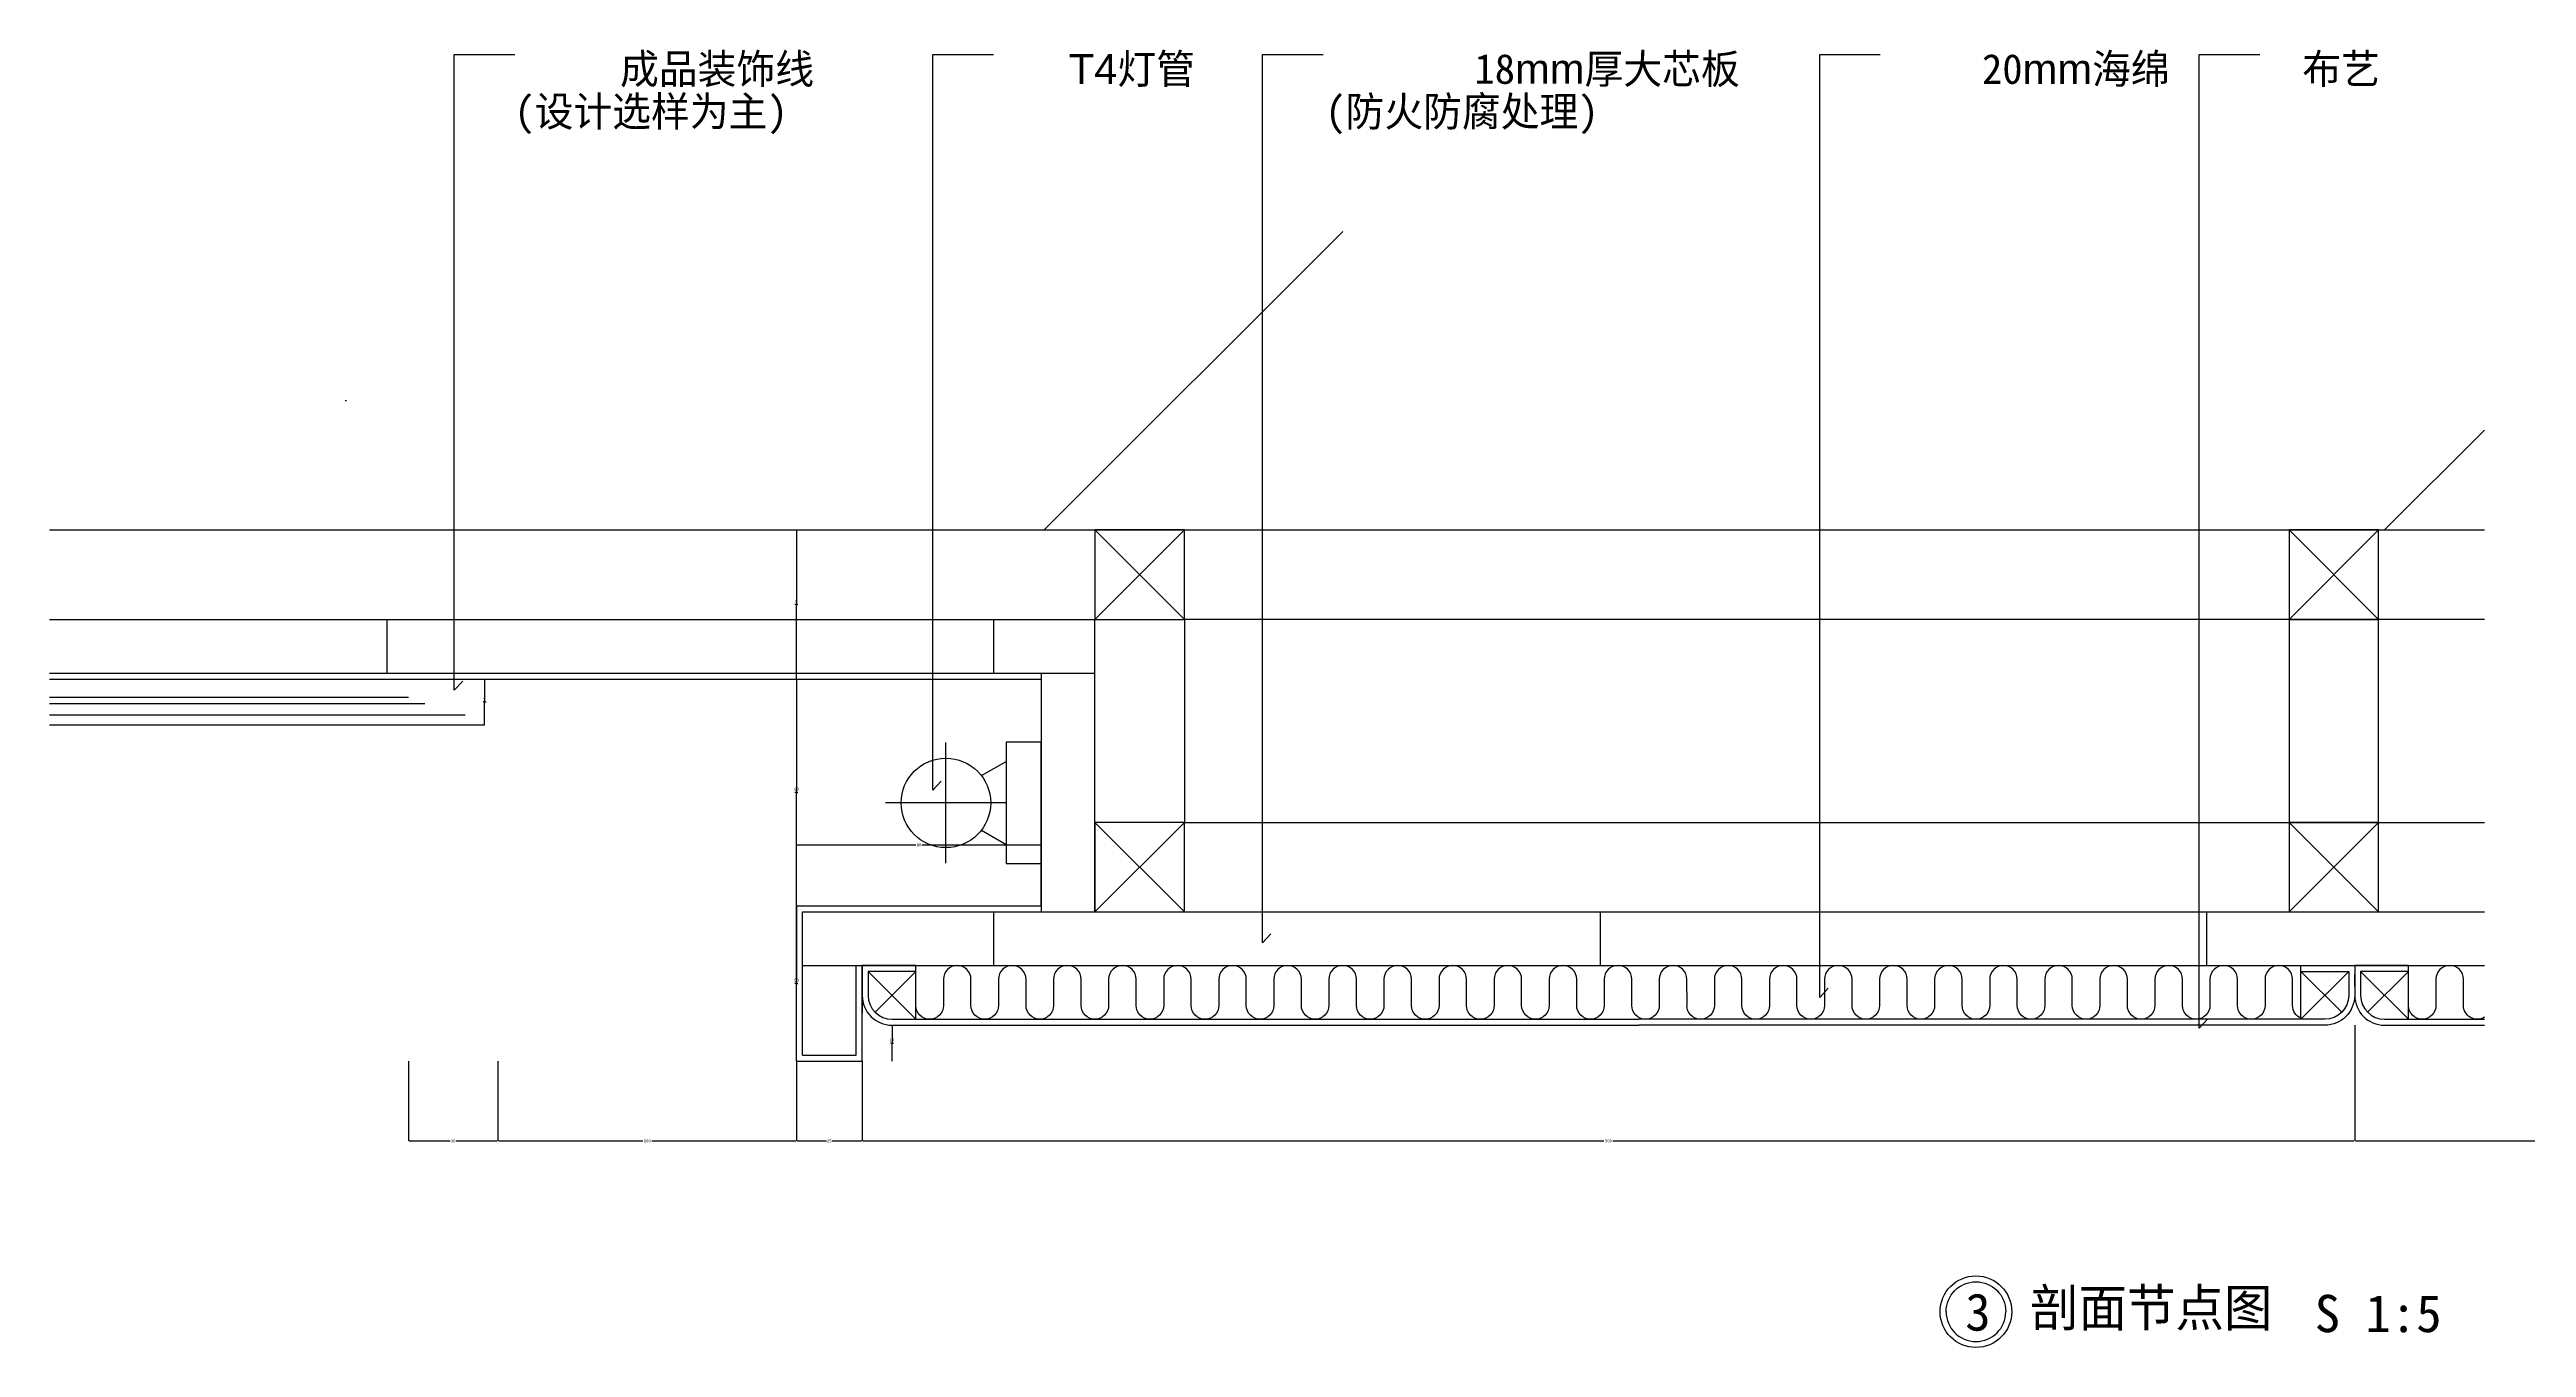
# Model space of a CAD drawing. Header units: metres. Extents: x -221600 to -220189, y -33853 to -33415.
# Drawn here: x -221600 to -220770, y -33853 to -33418 of the extents above; entities that cross this region are included whole.
import ezdxf

# ---------------------------------------------------------------- set-up
doc = ezdxf.new("R2010")
doc.units = ezdxf.units.M
for name, color, linetype in [('10填充', 8, 'Continuous'), ('1虚线', 8, 'Continuous'), ('20', 1, 'Continuous'), ('21', 8, 'Continuous'), ('4', 3, 'Continuous'), ('5', 3, 'Continuous'), ('7标住', 1, 'Continuous'), ('8', 7, 'Continuous'), ('8文字', 7, 'Continuous'), ('WALL', 7, 'Continuous')]:
    doc.layers.add(name, color=color, linetype=linetype)
doc.dimstyles.get("Standard").update_dxf_attribs({"dimtxt": 2.5, "dimasz": 2.5, "dimexe": 1.25, "dimexo": 0.625, "dimtad": 1, "dimcen": 2.5, "dimazin": 3, "dimtfac": 1, "dimtmove": 0, "dimatfit": 3})

# ---------------------------------------------------------------- blocks, each defined once
blk = doc.blocks.new('30')
at = {"layer": '21'}
for p, q in [((-221380, -33186.34), (-221350, -33156.34)), ((-221350, -33186.34), (-221380, -33156.34))]:
    blk.add_line(p, q, dxfattribs=at)
blk.add_lwpolyline([(-221380, -33186.34), (-221350, -33186.34), (-221350, -33156.34), (-221380, -33156.34)], close=True, dxfattribs=at)
blk = doc.blocks.new('gd1')
at = {"layer": '10填充'}
for p, q in [((-221325.78, -33979.31), (-221325.78, -33938.87)), ((-221346, -33959.09), (-221305.56, -33959.09)), ((-221334.93, -33970.98), (-221339.7, -33979.31)), ((-221316.63, -33970.98), (-221311.86, -33979.31))]:
    blk.add_line(p, q, dxfattribs=at)
blk.add_lwpolyline([(-221346.11, -33991.04), (-221305.45, -33991.04), (-221305.45, -33979.31), (-221346.11, -33979.31)], close=True, dxfattribs=at)
blk.add_circle((-221325.78, -33959.09), 15, dxfattribs=at)
blk = doc.blocks.new('HY-4')
at = {"layer": '20'}
for points in [[(-5, 0, -1), (5, 0, -1)], [(-5, 0, 1), (5, 0, 1)]]:
    blk.add_lwpolyline(points, format="xyb", dxfattribs=at)
blk.add_circle((0, 0), 6, dxfattribs=at)
blk.add_circle((0, 0), 6, dxfattribs=at)
blk = doc.blocks.new('_CLOSEDFILLED')
at = {"color": 0, "linetype": 'BYBLOCK'}
blk.add_solid([(-1, 0.2), (0, 0), (-1, -0.2)], dxfattribs=at)
blk = doc.blocks.new('*D1')
for p, q in [((-221454.27, -33629.39), (-221454.27, -33637.02)), ((-221454.52, -33637.02), (-221454.77, -33637.02)), ((-221454.27, -33644.65), (-221454.27, -33637.02)), ((-221454.27, -33637.02), (-221454.27, -33637.02)), ((-221454.02, -33637.02), (-221453.77, -33637.02))]:
    blk.add_line(p, q)
at = {"layer": 'Defpoints'}
for p in [(-221454.27, -33629.39), (-221454.27, -33637.02), (-221454.27, -33644.65)]:
    blk.add_point(p, dxfattribs=at)
at = {"layer": '7标住', "xscale": 0.25, "yscale": 0.25}
blk.add_blockref('_CLOSEDFILLED', (-221454.27, -33637.02), dxfattribs=at)
at = {"layer": '7标住', "xscale": 0.25, "yscale": 0.25, "rotation": 180}
blk.add_blockref('_CLOSEDFILLED', (-221454.27, -33637.02), dxfattribs=at)
at = {"layer": '7标住', "insert": (-221454.27, -33635.895), "char_height": 1, "attachment_point": 5}
blk.add_mtext('0', dxfattribs=at)
blk = doc.blocks.new('*D3')
for p, q in [((-221479.77, -33757.39), (-221479.77, -33784.12)), ((-221449.77, -33757.39), (-221449.77, -33784.12)), ((-221479.52, -33784.12), (-221465.77, -33784.12)), ((-221463.77, -33784.12), (-221450.02, -33784.12))]:
    blk.add_line(p, q)
at = {"layer": 'Defpoints'}
for p in [(-221479.77, -33757.39), (-221449.77, -33757.39), (-221479.77, -33784.12)]:
    blk.add_point(p, dxfattribs=at)
at = {"layer": '7标住', "xscale": 0.25, "yscale": 0.25, "rotation": 180}
blk.add_blockref('_CLOSEDFILLED', (-221479.77, -33784.12), dxfattribs=at)
at = {"layer": '7标住', "xscale": 0.25, "yscale": 0.25}
blk.add_blockref('_CLOSEDFILLED', (-221449.77, -33784.12), dxfattribs=at)
at = {"layer": '7标住', "insert": (-221464.77, -33784.12), "char_height": 1, "attachment_point": 5}
blk.add_mtext('30', dxfattribs=at)
blk = doc.blocks.new('*D4')
for p, q in [((-221449.77, -33757.39), (-221449.77, -33784.12)), ((-221349.77, -33757.39), (-221349.77, -33784.12)), ((-221449.52, -33784.12), (-221401.27, -33784.12)), ((-221398.27, -33784.12), (-221350.02, -33784.12))]:
    blk.add_line(p, q)
at = {"layer": 'Defpoints'}
for p in [(-221449.77, -33757.39), (-221349.77, -33757.39), (-221449.77, -33784.12)]:
    blk.add_point(p, dxfattribs=at)
at = {"layer": '7标住', "xscale": 0.25, "yscale": 0.25, "rotation": 180}
blk.add_blockref('_CLOSEDFILLED', (-221449.77, -33784.12), dxfattribs=at)
at = {"layer": '7标住', "xscale": 0.25, "yscale": 0.25}
blk.add_blockref('_CLOSEDFILLED', (-221349.77, -33784.12), dxfattribs=at)
at = {"layer": '7标住', "insert": (-221399.77, -33784.12), "char_height": 1, "attachment_point": 5}
blk.add_mtext('100', dxfattribs=at)
blk = doc.blocks.new('*D5')
for p, q in [((-221349.77, -33757.39), (-221349.77, -33784.12)), ((-221327.77, -33757.39), (-221327.77, -33784.12)), ((-221349.52, -33784.12), (-221339.77, -33784.12)), ((-221337.77, -33784.12), (-221328.02, -33784.12))]:
    blk.add_line(p, q)
at = {"layer": 'Defpoints'}
for p in [(-221349.77, -33757.39), (-221327.77, -33757.39), (-221349.77, -33784.12)]:
    blk.add_point(p, dxfattribs=at)
at = {"layer": '7标住', "xscale": 0.25, "yscale": 0.25, "rotation": 180}
blk.add_blockref('_CLOSEDFILLED', (-221349.77, -33784.12), dxfattribs=at)
at = {"layer": '7标住', "xscale": 0.25, "yscale": 0.25}
blk.add_blockref('_CLOSEDFILLED', (-221327.77, -33784.12), dxfattribs=at)
at = {"layer": '7标住', "insert": (-221338.77, -33784.12), "char_height": 1, "attachment_point": 5}
blk.add_mtext('25', dxfattribs=at)
blk = doc.blocks.new('*D6')
for p, q in [((-220827.77, -33745.39), (-220827.77, -33784.12)), ((-221327.77, -33757.39), (-221327.77, -33784.12)), ((-221327.52, -33784.12), (-221079.27, -33784.12)), ((-221076.27, -33784.12), (-220828.02, -33784.12))]:
    blk.add_line(p, q)
at = {"layer": 'Defpoints'}
for p in [(-220827.77, -33745.39), (-221327.77, -33757.39), (-221327.77, -33784.12)]:
    blk.add_point(p, dxfattribs=at)
at = {"layer": '7标住', "xscale": 0.25, "yscale": 0.25, "rotation": 180}
blk.add_blockref('_CLOSEDFILLED', (-221327.77, -33784.12), dxfattribs=at)
at = {"layer": '7标住', "xscale": 0.25, "yscale": 0.25}
blk.add_blockref('_CLOSEDFILLED', (-220827.77, -33784.12), dxfattribs=at)
at = {"layer": '7标住', "insert": (-221077.77, -33784.12), "char_height": 1, "attachment_point": 5}
blk.add_mtext('500', dxfattribs=at)
blk = doc.blocks.new('*D7')
for p, q in [((-220827.77, -33745.39), (-220827.77, -33784.12)), ((-220458.42, -33757.39), (-220458.42, -33784.12)), ((-220827.52, -33784.12), (-220645.095, -33784.12)), ((-220641.095, -33784.12), (-220458.67, -33784.12))]:
    blk.add_line(p, q)
at = {"layer": 'Defpoints'}
for p in [(-220827.77, -33745.39), (-220458.42, -33757.39), (-220827.77, -33784.12)]:
    blk.add_point(p, dxfattribs=at)
at = {"layer": '7标住', "xscale": 0.25, "yscale": 0.25, "rotation": 180}
blk.add_blockref('_CLOSEDFILLED', (-220827.77, -33784.12), dxfattribs=at)
at = {"layer": '7标住', "xscale": 0.25, "yscale": 0.25}
blk.add_blockref('_CLOSEDFILLED', (-220458.42, -33784.12), dxfattribs=at)
at = {"layer": '7标住', "insert": (-220643.095, -33784.12), "char_height": 1, "attachment_point": 5}
blk.add_mtext('1500', dxfattribs=at)
blk = doc.blocks.new('*D11')
for p, q in [((-221349.77, -33705.39), (-221349.77, -33731.39)), ((-221350.02, -33731.39), (-221350.27, -33731.39)), ((-221349.77, -33757.39), (-221349.77, -33731.39)), ((-221349.77, -33731.39), (-221349.77, -33731.39)), ((-221349.52, -33731.39), (-221349.27, -33731.39))]:
    blk.add_line(p, q)
at = {"layer": 'Defpoints'}
for p in [(-221349.77, -33705.39), (-221349.77, -33731.39), (-221349.77, -33757.39)]:
    blk.add_point(p, dxfattribs=at)
at = {"layer": '7标住', "xscale": 0.25, "yscale": 0.25}
blk.add_blockref('_CLOSEDFILLED', (-221349.77, -33731.39), dxfattribs=at)
at = {"layer": '7标住', "xscale": 0.25, "yscale": 0.25, "rotation": 180}
blk.add_blockref('_CLOSEDFILLED', (-221349.77, -33731.39), dxfattribs=at)
at = {"layer": '7标住', "insert": (-221349.77, -33730.265), "char_height": 1, "attachment_point": 5}
blk.add_mtext('50', dxfattribs=at)
blk = doc.blocks.new('*D12')
for p, q in [((-221349.77, -33629.39), (-221349.77, -33667.39)), ((-221350.02, -33667.39), (-221350.27, -33667.39)), ((-221349.77, -33705.39), (-221349.77, -33667.39)), ((-221349.77, -33667.39), (-221349.77, -33667.39)), ((-221349.52, -33667.39), (-221349.27, -33667.39))]:
    blk.add_line(p, q)
at = {"layer": 'Defpoints'}
for p in [(-221349.77, -33629.39), (-221349.77, -33667.39), (-221349.77, -33705.39)]:
    blk.add_point(p, dxfattribs=at)
at = {"layer": '7标住', "xscale": 0.25, "yscale": 0.25}
blk.add_blockref('_CLOSEDFILLED', (-221349.77, -33667.39), dxfattribs=at)
at = {"layer": '7标住', "xscale": 0.25, "yscale": 0.25, "rotation": 180}
blk.add_blockref('_CLOSEDFILLED', (-221349.77, -33667.39), dxfattribs=at)
at = {"layer": '7标住', "insert": (-221349.77, -33666.265), "char_height": 1, "attachment_point": 5}
blk.add_mtext('80', dxfattribs=at)
blk = doc.blocks.new('*D13')
for p, q in [((-221349.77, -33579.39), (-221349.77, -33604.39)), ((-221350.02, -33604.39), (-221350.27, -33604.39)), ((-221349.77, -33629.39), (-221349.77, -33604.39)), ((-221349.77, -33604.39), (-221349.77, -33604.39)), ((-221349.52, -33604.39), (-221349.27, -33604.39))]:
    blk.add_line(p, q)
at = {"layer": 'Defpoints'}
for p in [(-221349.77, -33579.39), (-221349.77, -33604.39), (-221349.77, -33629.39)]:
    blk.add_point(p, dxfattribs=at)
at = {"layer": '7标住', "xscale": 0.25, "yscale": 0.25}
blk.add_blockref('_CLOSEDFILLED', (-221349.77, -33604.39), dxfattribs=at)
at = {"layer": '7标住', "xscale": 0.25, "yscale": 0.25, "rotation": 180}
blk.add_blockref('_CLOSEDFILLED', (-221349.77, -33604.39), dxfattribs=at)
at = {"layer": '7标住', "insert": (-221349.77, -33603.265), "char_height": 1, "attachment_point": 5}
blk.add_mtext('0', dxfattribs=at)
blk = doc.blocks.new('*D14')
for p, q in [((-221349.77, -33705.39), (-221349.77, -33684.94)), ((-221349.52, -33684.94), (-221309.77, -33684.94)), ((-221307.77, -33684.94), (-221268.02, -33684.94)), ((-221267.77, -33705.39), (-221267.77, -33684.94))]:
    blk.add_line(p, q)
at = {"layer": 'Defpoints'}
for p in [(-221349.77, -33684.94), (-221349.77, -33705.39), (-221267.77, -33705.39)]:
    blk.add_point(p, dxfattribs=at)
at = {"layer": '7标住', "xscale": 0.25, "yscale": 0.25, "rotation": 180}
blk.add_blockref('_CLOSEDFILLED', (-221349.77, -33684.94), dxfattribs=at)
at = {"layer": '7标住', "xscale": 0.25, "yscale": 0.25}
blk.add_blockref('_CLOSEDFILLED', (-221267.77, -33684.94), dxfattribs=at)
at = {"layer": '7标住', "insert": (-221308.77, -33684.94), "char_height": 1, "attachment_point": 5}
blk.add_mtext('80', dxfattribs=at)
blk = doc.blocks.new('*D15')
for p, q in [((-221317.77, -33745.39), (-221317.77, -33751.39)), ((-221318.02, -33751.39), (-221318.27, -33751.39)), ((-221317.77, -33757.39), (-221317.77, -33751.39)), ((-221317.77, -33751.39), (-221317.77, -33751.39)), ((-221317.52, -33751.39), (-221317.27, -33751.39))]:
    blk.add_line(p, q)
at = {"layer": 'Defpoints'}
for p in [(-221317.77, -33745.39), (-221317.77, -33751.39), (-221317.77, -33757.39)]:
    blk.add_point(p, dxfattribs=at)
at = {"layer": '7标住', "xscale": 0.25, "yscale": 0.25}
blk.add_blockref('_CLOSEDFILLED', (-221317.77, -33751.39), dxfattribs=at)
at = {"layer": '7标住', "xscale": 0.25, "yscale": 0.25, "rotation": 180}
blk.add_blockref('_CLOSEDFILLED', (-221317.77, -33751.39), dxfattribs=at)
at = {"layer": '7标住', "insert": (-221317.77, -33750.265), "char_height": 1, "attachment_point": 5}
blk.add_mtext('10', dxfattribs=at)

msp = doc.modelspace()

# ---------------------------------------------------------------- hatches: boundary and pattern name
at = {"layer": '10填充'}
h = msp.add_hatch(dxfattribs=at)
h.set_pattern_fill('ANSI31', scale=100)
h.paths.add_polyline_path([(-220784.34, -33479.39), (-221600, -33479.39), (-221600, -33579.39), (-220784.34, -33579.39)])
h.paths.add_polyline_path([(-220188.75, -33479.39), (-220729.06, -33479.39), (-220729.06, -33579.39), (-220188.75, -33579.39)])
h = msp.add_hatch(dxfattribs=at)
h.set_pattern_fill('AR-CONC', scale=10)
h.paths.add_polyline_path([(-220188.75, -33479.39), (-220729.06, -33479.39), (-220729.06, -33579.39), (-220188.75, -33579.39)])
h.paths.add_polyline_path([(-220784.34, -33479.39), (-221600, -33479.39), (-221600, -33579.39), (-220784.34, -33579.39)])
h = msp.add_hatch(dxfattribs=at)
h.set_pattern_fill('AR-PARQ1', scale=4)
h.paths.add_polyline_path([(-221249.77, -33609.39), (-221600, -33609.39), (-221600, -33627.39), (-221249.77, -33627.39)])
h = msp.add_hatch(dxfattribs=at)
h.set_pattern_fill('AR-PARQ1', scale=4)
h.paths.add_polyline_path([(-221249.77, -33627.39), (-221267.77, -33627.39), (-221267.77, -33707.39), (-221249.77, -33707.39)])
h = msp.add_hatch(dxfattribs=at)
h.set_pattern_fill('AR-PARQ1', scale=4)
h.paths.add_polyline_path([(-220438.42, -33707.39), (-220729.06, -33707.39), (-220729.06, -33725.39), (-220438.42, -33725.39)])
h.paths.add_polyline_path([(-220784.34, -33707.39), (-221347.77, -33707.39), (-221347.77, -33725.39), (-220784.34, -33725.39)])
h.paths.add_polyline_path([(-221329.77, -33725.39), (-221347.77, -33725.39), (-221347.77, -33755.39), (-221329.77, -33755.39)])
h.paths.add_polyline_path([(-220438.42, -33725.39), (-220456.42, -33725.39), (-220456.42, -33755.39), (-220438.42, -33755.39)])

# ---------------------------------------------------------------- linework, layer by layer
for p, q in [((-221267.77, -33627.39), (-221267.77, -33707.39)), ((-221349.77, -33757.39), (-221349.77, -33705.39)), ((-221349.77, -33705.39), (-221267.77, -33705.39)), ((-221327.77, -33757.39), (-221327.77, -33725.39))]:
    msp.add_line(p, q)
for p, q in [((-221309.77, -33743.39), (-221325.77, -33727.39)), ((-221309.77, -33727.39), (-221323.43, -33741.04)), ((-220845.77, -33727.39), (-220832.11, -33741.04)), ((-220845.77, -33743.39), (-220829.77, -33727.39)), ((-220809.77, -33743.39), (-220825.77, -33727.39)), ((-220809.77, -33727.39), (-220823.43, -33741.04)), ((-221051.5, -33734.39), (-221051.5, -33738.78)), ((-221309.77, -33743.39), (-221067.6, -33743.39)), ((-220845.77, -33743.39), (-221067.6, -33743.39)), ((-220809.77, -33743.39), (-220784.34, -33743.39))]:
    msp.add_line(p, q, dxfattribs=at)
msp.add_lwpolyline([(-220784.34, -33609.39), (-221219.77, -33609.39), (-221219.77, -33677.39), (-220784.34, -33677.39)], dxfattribs=at)
msp.add_lwpolyline([(-220849.77, -33677.39), (-220819.77, -33677.39), (-220819.77, -33609.39), (-220849.77, -33609.39)], close=True, dxfattribs=at)
for points in [[(-221317.77, -33743.39), (-221309.77, -33743.39), (-221309.77, -33727.39), (-221325.77, -33727.39), (-221325.77, -33735.39, 0.41)], [(-220837.77, -33743.39), (-220845.77, -33743.39), (-220845.77, -33727.39), (-220829.77, -33727.39), (-220829.77, -33735.39, -0.41)], [(-220817.77, -33743.39), (-220809.77, -33743.39), (-220809.77, -33727.39), (-220825.77, -33727.39), (-220825.77, -33735.39, 0.41)]]:
    msp.add_lwpolyline(points, format="xyb", close=True, dxfattribs=at)
for points in [[(-221051.5, -33734.39), (-221051.5, -33730, 1), (-221060.73, -33730), (-221060.73, -33738.78, -1), (-221069.95, -33738.78), (-221069.95, -33730, 1), (-221079.17, -33730), (-221079.17, -33738.78, -1), (-221088.4, -33738.78), (-221088.4, -33730, 1), (-221097.62, -33730), (-221097.62, -33738.78, -1), (-221106.84, -33738.78), (-221106.84, -33730, 1), (-221116.07, -33730), (-221116.07, -33738.78, -1), (-221125.29, -33738.78), (-221125.29, -33730, 1), (-221134.52, -33730), (-221134.52, -33738.78, -1), (-221143.74, -33738.78), (-221143.74, -33730, 1), (-221152.96, -33730), (-221152.96, -33738.78, -1), (-221162.19, -33738.78), (-221162.19, -33730, 1), (-221171.41, -33730), (-221171.41, -33738.78, -1), (-221180.64, -33738.78), (-221180.64, -33730, 1), (-221189.86, -33730), (-221189.86, -33738.78, -1), (-221199.08, -33738.78), (-221199.08, -33730, 1), (-221208.31, -33730), (-221208.31, -33738.78, -1), (-221217.53, -33738.78), (-221217.53, -33730, 1), (-221226.76, -33730), (-221226.76, -33738.78, -1), (-221235.98, -33738.78), (-221235.98, -33730, 1), (-221245.2, -33730), (-221245.2, -33738.78, -1), (-221254.43, -33738.78), (-221254.43, -33730, 1), (-221263.65, -33730), (-221263.65, -33738.78, -1), (-221272.88, -33738.78), (-221272.88, -33730, 1), (-221282.1, -33730), (-221282.1, -33738.78, -1), (-221291.32, -33738.78), (-221291.32, -33730, 1), (-221300.55, -33730), (-221300.55, -33738.78, -1), (-221309.77, -33738.78, -1)], [(-220845.77, -33743.02, -0.3), (-220848.58, -33738.78), (-220848.58, -33730, 1), (-220857.8, -33730), (-220857.8, -33738.78, -1), (-220867.02, -33738.78), (-220867.02, -33730, 1), (-220876.25, -33730), (-220876.25, -33738.78, -1), (-220885.47, -33738.78), (-220885.47, -33730, 1), (-220894.69, -33730), (-220894.69, -33738.78, -1), (-220903.92, -33738.78), (-220903.92, -33730, 1), (-220913.14, -33730), (-220913.14, -33738.78, -1), (-220922.37, -33738.78), (-220922.37, -33730, 1), (-220931.59, -33730), (-220931.59, -33738.78, -1), (-220940.81, -33738.78), (-220940.81, -33730, 1), (-220950.04, -33730), (-220950.04, -33738.78, -1), (-220959.26, -33738.78), (-220959.26, -33730, 1), (-220968.49, -33730), (-220968.49, -33738.78, -1), (-220977.71, -33738.78), (-220977.71, -33730, 1), (-220986.93, -33730), (-220986.93, -33738.78, -1), (-220996.16, -33738.78), (-220996.16, -33730, 1), (-221005.38, -33730), (-221005.38, -33738.78, -1), (-221014.61, -33738.78), (-221014.61, -33730, 1), (-221023.83, -33730), (-221023.83, -33738.78, -1), (-221033.05, -33738.78), (-221033.05, -33730, 1), (-221042.28, -33730), (-221042.28, -33738.78, -1), (-221051.5, -33738.78)], [(-220784.34, -33742.73, -0.58), (-220791.32, -33738.78), (-220791.32, -33730, 1), (-220800.55, -33730), (-220800.55, -33738.78, -1), (-220809.77, -33738.78)]]:
    msp.add_lwpolyline(points, format="xyb", dxfattribs=at)
at = {"layer": '1虚线'}
for p, q in [((-221600, -33635.39), (-221479.77, -33635.39)), ((-221600, -33637.6), (-221474.27, -33637.6)), ((-221600, -33641.39), (-221460.77, -33641.39)), ((-221600, -33644.65), (-221454.27, -33644.65))]:
    msp.add_line(p, q, dxfattribs=at)
at = {"layer": '21'}
for p, q in [((-221600, -33609.39), (-221249.77, -33609.39)), ((-221249.77, -33707.39), (-221249.77, -33609.39)), ((-221600, -33627.39), (-221249.77, -33627.39)), ((-221347.77, -33755.39), (-221347.77, -33707.39)), ((-221347.77, -33707.39), (-220784.34, -33707.39)), ((-221267.77, -33707.39), (-221249.77, -33707.39)), ((-221347.77, -33725.39), (-220784.34, -33725.39)), ((-221329.77, -33755.39), (-221329.77, -33725.39)), ((-221347.77, -33755.39), (-221329.77, -33755.39))]:
    msp.add_line(p, q, dxfattribs=at)
at = {"layer": '4'}
for p, q in [((-221600, -33629.39), (-221267.77, -33629.39)), ((-221327.77, -33732.39), (-221327.77, -33728.39)), ((-220827.77, -33732.39), (-220827.77, -33728.39)), ((-221327.77, -33737.39), (-221327.77, -33741.39)), ((-221349.77, -33757.39), (-221327.77, -33757.39))]:
    msp.add_line(p, q, dxfattribs=at)
at = {"layer": '5'}
for points in [[(-221309.77, -33727.39), (-221309.77, -33725.39), (-221327.77, -33725.39), (-221327.77, -33735.39, 0.41), (-221317.77, -33745.39), (-221067.6, -33745.39)], [(-220845.77, -33727.39), (-220845.77, -33725.39), (-220827.77, -33725.39), (-220827.77, -33735.39, -0.41), (-220837.77, -33745.39), (-221067.6, -33745.39)], [(-220809.77, -33727.39), (-220809.77, -33725.39), (-220827.77, -33725.39), (-220827.77, -33735.39, 0.41), (-220817.77, -33745.39), (-220784.34, -33745.39)]]:
    msp.add_lwpolyline(points, format="xyb", dxfattribs=at)
at = {"layer": '7标住'}
for points in [[(-221461.59, -33630.02), (-221464.42, -33633.06), (-221464.42, -33420.02), (-221444.13, -33420.02)], [(-221301.26, -33663.57), (-221304.08, -33666.61), (-221304.08, -33420.02), (-221283.8, -33420.02)], [(-221190.81, -33714.75), (-221193.63, -33717.79), (-221193.63, -33420.02), (-221173.35, -33420.02)], [(-221004.15, -33733.01), (-221006.98, -33736.05), (-221006.98, -33420.02), (-220986.69, -33420.02)], [(-220877.02, -33743.28), (-220879.85, -33746.33), (-220879.85, -33420.02), (-220859.56, -33420.02)]]:
    msp.add_lwpolyline(points, dxfattribs=at)
at = {"layer": 'WALL'}
msp.add_line((-221600, -33579.39), (-220784.34, -33579.39), dxfattribs=at)

# ---------------------------------------------------------------- block references
at = {"layer": '10填充', "rotation": 90}
msp.add_blockref('gd1', (-255258.81, 187654.91), dxfattribs=at)
at = {"layer": '21'}
for p in [(130.23, -423.05), (530.23, -423.05), (130.23, -521.05), (530.23, -521.05)]:
    msp.add_blockref('30', p, dxfattribs=at)
at = {"layer": '8', "xscale": 2, "yscale": 2, "zscale": 2}
msp.add_blockref('HY-4', (-220954.65, -33841.38), dxfattribs=at)

# ---------------------------------------------------------------- texts
at = {"char_height": 10, "attachment_point": 1}
for s, insert in [('成品装饰线', (-221408.89, -33419.87)), ('18{\\fArial|b0|i0|c0|p32;mm}厚大芯板', (-221122.66, -33419.87))]:
    msp.add_mtext(s, dxfattribs=dict(at, insert=insert))
at = {"layer": '7标住'}
for s, p in [('(设计选样为主)', (-221444.3, -33444.11)), ('(防火防腐处理)', (-221172.64, -33444.11))]:
    msp.add_text(s, height=10, dxfattribs=at).set_placement(p)
at = {"layer": '7标住', "char_height": 10, "attachment_point": 1}
for s, insert in [('{\\fArial|b0|i0|c0|p32;T4}灯管', (-221258.57, -33419.89)), ('20{\\fArial|b0|i0|c0|p32;mm}海绵', (-220952.63, -33419.89)), ('布艺', (-220845.31, -33419.89))]:
    msp.add_mtext(s, dxfattribs=dict(at, insert=insert))
at = {"layer": '8文字'}
for s, p in [('3', (-220958.23, -33847.74)), ('剖面节点图', (-220936.56, -33846.33)), ('S 1:5', (-220841.16, -33848.24))]:
    msp.add_text(s, height=12.5, dxfattribs=at).set_placement(p)

# ---------------------------------------------------------------- dimensions: what is measured, and where the dimension line sits
at = {"layer": '7标住'}
for base, p1, p2, picture, middle in [((-221349.77, -33604.39), (-221349.77, -33629.39), (-221349.77, -33579.39), '*D13', (-221349.77, -33603.265)), ((-221454.27, -33637.02), (-221454.27, -33644.65), (-221454.27, -33629.39), '*D1', (-221454.27, -33635.895)), ((-221327.77, -33784.12), (-221327.77, -33757.39), (-220827.77, -33745.39), '*D6', (-221077.77, -33784.12)), ((-221479.77, -33784.12), (-221479.77, -33757.39), (-221449.77, -33757.39), '*D3', (-221464.77, -33784.12)), ((-221449.77, -33784.12), (-221449.77, -33757.39), (-221349.77, -33757.39), '*D4', (-221399.77, -33784.12))]:
    dim = msp.add_linear_dim(base=base, p1=p1, p2=p2, dimstyle='Standard', dxfattribs=at)
    dim.commit()
    dim.dimension.update_dxf_attribs({"geometry": picture, "text_midpoint": middle})
for base, p1, p2, text, picture, middle in [((-221349.77, -33667.39), (-221349.77, -33705.39), (-221349.77, -33629.39), '80', '*D12', (-221349.77, -33666.265)), ((-221349.77, -33684.94), (-221349.77, -33705.39), (-221267.77, -33705.39), '80', '*D14', (-221308.77, -33684.94)), ((-221349.77, -33731.39), (-221349.77, -33757.39), (-221349.77, -33705.39), '50', '*D11', (-221349.77, -33730.265)), ((-221317.77, -33751.39), (-221317.77, -33745.39), (-221317.77, -33757.39), '10', '*D15', (-221317.77, -33750.265)), ((-220827.77, -33784.12), (-220827.77, -33745.39), (-220458.42, -33757.39), '1500', '*D7', (-220643.095, -33784.12)), ((-221349.77, -33784.12), (-221349.77, -33757.39), (-221327.77, -33757.39), '25', '*D5', (-221338.77, -33784.12))]:
    dim = msp.add_linear_dim(base=base, p1=p1, p2=p2, text=text, dimstyle='Standard', dxfattribs=at)
    dim.commit()
    dim.dimension.update_dxf_attribs({"geometry": picture, "text_midpoint": middle})

doc.saveas('drawing.dxf')
